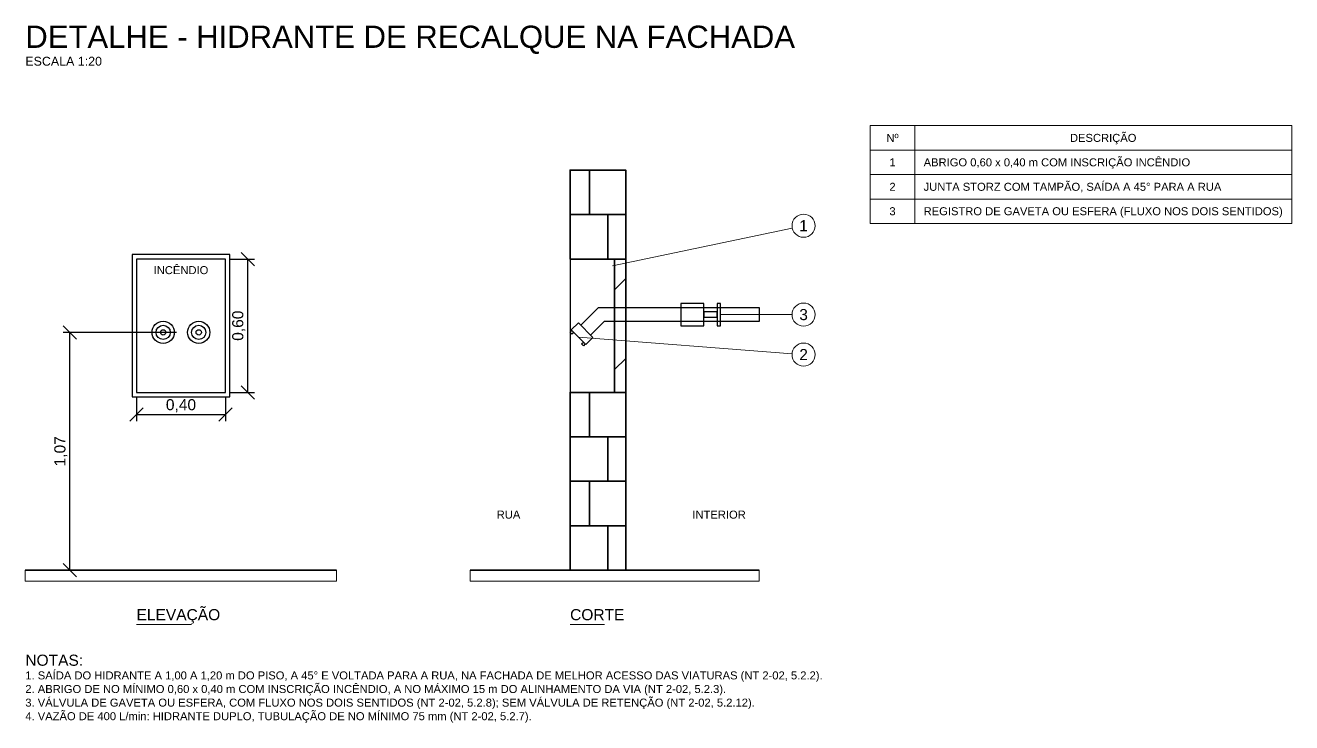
# Model space of a CAD drawing. Header units: metres. Extents: x -0.2 to 25.3, y -0.1 to 29.9.
# Drawn here: x 14 to 19.7, y 9.31 to 12.45 of the extents above; entities that cross this region are included whole.
import ezdxf
from ezdxf.enums import TextEntityAlignment as Align

# ---------------------------------------------------------------- set-up
doc = ezdxf.new("R2010")
doc.units = ezdxf.units.M
doc.header["$LTSCALE"] = 0.1
for name, color, linetype, lineweight in [('DETALHE', 7, 'Continuous', 35), ('DETALHE_AUX', 8, 'Continuous', 13), ('DETALHE_COTA', 7, 'Continuous', 13), ('DETALHE_HACH', 8, 'Continuous', 9), ('DETALHE_INC', 1, 'Continuous', 25), ('DETALHE_TEXTO', 7, 'Continuous', 13)]:
    doc.layers.add(name, color=color, linetype=linetype, lineweight=lineweight)
doc.styles.add('COSCIP-TEXTO', font='arial.ttf')
doc.dimstyles.new('COSCIP-20', dxfattribs={"dimtxt": 0.05, "dimasz": 2.5, "dimexe": 0.03, "dimexo": 0.02, "dimgap": 0.015, "dimtad": 1, "dimzin": 0, "dimtxsty": 'COSCIP-TEXTO', "dimtsz": 0.03, "dimcen": 2.5, "dimclrd": 7, "dimclre": 7, "dimclrt": 7, "dimazin": 3, "dimtfac": 1, "dimtmove": 0, "dimatfit": 3})

msp = doc.modelspace()

# ---------------------------------------------------------------- hatches: boundary and pattern name
at = {"layer": 'DETALHE_HACH'}
h = msp.add_hatch(dxfattribs=at)
h.set_pattern_fill('ANSI31', color=8, scale=0.08)
h.paths.add_polyline_path([(16.65, 10.8), (16.7, 10.8), (16.7, 11.4), (16.65, 11.4)])
h = msp.add_hatch(dxfattribs=at)
h.set_pattern_fill('AR-CONC', color=8, scale=0.0064)
h.paths.add_polyline_path([(14, 9.95), (15.4, 9.95), (15.4, 10), (14, 10)])
h = msp.add_hatch(dxfattribs=at)
h.set_pattern_fill('AR-CONC', color=8, scale=0.0064)
h.paths.add_polyline_path([(16, 9.95), (17.3, 9.95), (17.3, 10), (16, 10)])

# ---------------------------------------------------------------- linework, layer by layer
at = {"layer": 'DETALHE'}
for p, q in [((16.5375, 11.6), (16.5375, 11.8)), ((16.45, 11.6), (16.7, 11.6)), ((16.62, 11.4), (16.62, 11.6)), ((16.5375, 10.6), (16.5375, 10.8)), ((16.45, 10.6), (16.7, 10.6)), ((16.62, 10.4), (16.62, 10.6)), ((16.45, 10.4), (16.7, 10.4)), ((16.5375, 10.2), (16.5375, 10.4)), ((16.45, 10.2), (16.7, 10.2)), ((16.62, 10), (16.62, 10.2)), ((14, 10), (15.4, 10)), ((16, 10), (17.3, 10))]:
    msp.add_line(p, q, dxfattribs=at)
for points in [[(16.45, 11.4), (16.7, 11.4), (16.7, 11.8), (16.45, 11.8)], [(16.65, 10.8), (16.7, 10.8), (16.7, 11.4), (16.65, 11.4)], [(16.45, 10), (16.7, 10), (16.7, 10.8), (16.45, 10.8)]]:
    msp.add_lwpolyline(points, close=True, dxfattribs=at)
at = {"layer": 'DETALHE_AUX'}
for p, q in [((16.64, 11.37), (17.4491, 11.5393)), ((17.1265, 11.15), (17.448, 11.15)), ((16.4882, 11.0482), (17.4482, 10.974)), ((14.5, 9.755), (14.748, 9.755)), ((16.45, 9.755), (16.605, 9.755))]:
    msp.add_line(p, q, dxfattribs=at)
for points in [[(14, 9.95), (15.4, 9.95), (15.4, 10), (14, 10)], [(16, 9.95), (17.3, 9.95), (17.3, 10), (16, 10)]]:
    msp.add_lwpolyline(points, close=True, dxfattribs=at)
at = {"layer": 'DETALHE_INC'}
for points in [[(14.48, 10.78), (14.92, 10.78), (14.92, 11.42), (14.48, 11.42)], [(14.5, 10.8), (14.9, 10.8), (14.9, 11.4), (14.5, 11.4)], [(16.45, 10.8), (16.65, 10.8), (16.65, 11.4), (16.45, 11.4)], [(16.603, 11.1185), (16.5423, 11.0577), (16.4977, 11.1023), (16.577, 11.1815), (17.3, 11.1815), (17.3, 11.1185), (16.603, 11.1185)], [(16.9485, 11.1), (17.0515, 11.1), (17.0515, 11.2), (16.9485, 11.2)], [(17.1115, 11.1), (17.1265, 11.1), (17.1265, 11.2), (17.1115, 11.2)], [(16.5529, 11.0471), (16.5211, 11.0153), (16.4553, 11.0811), (16.4871, 11.1129)], [(17.0515, 11.138), (17.1115, 11.138), (17.1115, 11.162), (17.0515, 11.162)], [(16.4666, 11.0697), (16.4581, 11.0613), (16.4496, 11.0697), (16.4581, 11.0782)], [(16.5182, 11.0181), (16.5097, 11.0096), (16.5013, 11.0181), (16.5097, 11.0266)]]:
    msp.add_lwpolyline(points, close=True, dxfattribs=at)
for centre, radius in [((14.62, 11.07), 0.05), ((14.78, 11.07), 0.05), ((14.62, 11.07), 0.032), ((14.62, 11.07), 0.012), ((14.78, 11.07), 0.032), ((14.78, 11.07), 0.012)]:
    msp.add_circle(centre, radius, dxfattribs=at)
at = {"layer": 'DETALHE_TEXTO'}
for p, q in [((18, 11.56), (18, 12)), ((17.8, 11.89), (19.6952, 11.89)), ((17.8, 11.78), (19.6952, 11.78)), ((17.8, 11.67), (19.6952, 11.67))]:
    msp.add_line(p, q, dxfattribs=at)
msp.add_lwpolyline([(17.8, 11.56), (19.6952, 11.56), (19.6952, 12), (17.8, 12)], close=True, dxfattribs=at)
for centre in [(17.5, 11.55), (17.5, 11.15), (17.5, 10.97)]:
    msp.add_circle(centre, 0.052, dxfattribs=at)

# ---------------------------------------------------------------- texts
at = {"layer": 'DETALHE_INC', "style": 'COSCIP-TEXTO'}
msp.add_text('INCÊNDIO', height=0.036, dxfattribs=at).set_placement((14.7, 11.35), align=Align.MIDDLE_CENTER)
at = {"layer": 'DETALHE_TEXTO', "style": 'COSCIP-TEXTO'}
for s, height, p in [('DETALHE - HIDRANTE DE RECALQUE NA FACHADA', 0.1, (14, 12.4)), ('ABRIGO 0,60 x 0,40 m COM INSCRIÇÃO INCÊNDIO', 0.036, (18.04, 11.835)), ('JUNTA STORZ COM TAMPÃO, SAÍDA A 45° PARA A RUA', 0.036, (18.04, 11.725)), ('REGISTRO DE GAVETA OU ESFERA (FLUXO NOS DOIS SENTIDOS)', 0.036, (18.04, 11.615)), ('RUA', 0.036, (16.12, 10.25)), ('INTERIOR', 0.036, (17, 10.25)), ('ELEVAÇÃO', 0.05, (14.5, 9.8)), ('CORTE', 0.05, (16.45, 9.8)), ('NOTAS:', 0.05, (14, 9.595)), ('1. SAÍDA DO HIDRANTE A 1,00 A 1,20 m DO PISO, A 45° E VOLTADA PARA A RUA, NA FACHADA DE MELHOR ACESSO DAS VIATURAS (NT 2-02, 5.2.2).', 0.036, (14, 9.5266)), ('2. ABRIGO DE NO MÍNIMO 0,60 x 0,40 m COM INSCRIÇÃO INCÊNDIO, A NO MÁXIMO 15 m DO ALINHAMENTO DA VIA (NT 2-02, 5.2.3).', 0.036, (14, 9.4654)), ('3. VÁLVULA DE GAVETA OU ESFERA, COM FLUXO NOS DOIS SENTIDOS (NT 2-02, 5.2.8); SEM VÁLVULA DE RETENÇÃO (NT 2-02, 5.2.12).', 0.036, (14, 9.4042)), ('4. VAZÃO DE 400 L/min: HIDRANTE DUPLO, TUBULAÇÃO DE NO MÍNIMO 75 mm (NT 2-02, 5.2.7).', 0.036, (14, 9.343))]:
    msp.add_text(s, height=height, dxfattribs=at).set_placement(p, align=Align.MIDDLE_LEFT)
at = {"layer": 'DETALHE_TEXTO', "color": 8, "style": 'COSCIP-TEXTO'}
msp.add_text('ESCALA 1:20', height=0.04, dxfattribs=at).set_placement((14, 12.29), align=Align.MIDDLE_LEFT)
at = {"layer": 'DETALHE_TEXTO', "style": 'COSCIP-TEXTO'}
for s, height, p in [('Nº', 0.036, (17.9, 11.945)), ('DESCRIÇÃO', 0.036, (18.8476, 11.945)), ('1', 0.036, (17.9, 11.835)), ('2', 0.036, (17.9, 11.725)), ('3', 0.036, (17.9, 11.615)), ('1', 0.05, (17.5, 11.55)), ('3', 0.05, (17.5, 11.15)), ('2', 0.05, (17.5, 10.97))]:
    msp.add_text(s, height=height, dxfattribs=at).set_placement(p, align=Align.MIDDLE_CENTER)

# ---------------------------------------------------------------- dimensions: what is measured, and where the dimension line sits
at = {"layer": 'DETALHE_COTA'}
for base, p1, p2 in [((15, 10.8), (14.9, 10.8), (14.9, 11.4)), ((14.2, 10), (14.2, 10), (14.7, 11.07))]:
    msp.add_linear_dim(base=base, p1=p1, p2=p2, angle=90, dimstyle='COSCIP-20', dxfattribs=at).render()
msp.add_linear_dim(base=(14.5, 10.7), p1=(14.5, 10.8), p2=(14.9, 10.8), dimstyle='COSCIP-20', dxfattribs=at).render()

doc.saveas('drawing.dxf')
